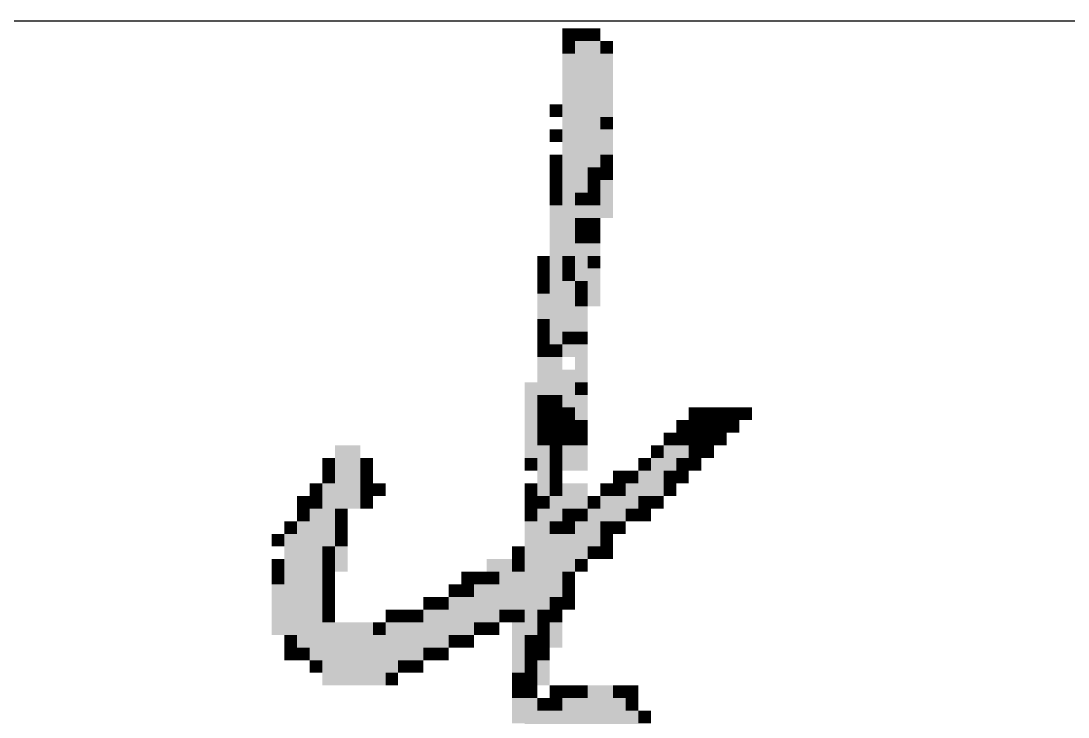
# Model space of a CAD drawing. Extents: x 0 to 841, y 0 to 594.
# Drawn here: x 582.82 to 587.88, y 26.76 to 30.13 of the extents above; entities that cross this region are included whole.
import ezdxf

# ---------------------------------------------------------------- set-up
doc = ezdxf.new("R2010")
doc.units = 0
doc.header["$LTSCALE"] = 700
doc.header["$MEASUREMENT"] = 0
doc.layers.add('BORD', color=7, linetype='CONTINUOUS')

msp = doc.modelspace()

# ---------------------------------------------------------------- linework, layer by layer
at = {"layer": 'BORD'}
msp.add_line((30, 30.132), (598, 30.132), dxfattribs=at)
for points in [[(585.4395, 30.096), (585.5006, 30.096), (585.4395, 30.0349), (585.5006, 30.0349)], [(585.5006, 30.096), (585.5617, 30.096), (585.5006, 30.0349), (585.5617, 30.0349)], [(585.5617, 30.096), (585.6229, 30.096), (585.5617, 30.0349), (585.6229, 30.0349)], [(585.4395, 30.0349), (585.5006, 30.0349), (585.4395, 29.9737), (585.5006, 29.9737)], [(585.5006, 30.0349), (585.6229, 30.0349), (585.5006, 29.5459), (585.6229, 29.5459)], [(585.6229, 30.0349), (585.684, 30.0349), (585.6229, 29.9737), (585.684, 29.9737)], [(585.4395, 29.9737), (585.5006, 29.9737), (585.4395, 29.7292), (585.5006, 29.7292)], [(585.6229, 29.9737), (585.684, 29.9737), (585.6229, 29.7904), (585.684, 29.7904)], [(585.6229, 29.7904), (585.684, 29.7904), (585.6229, 29.6681), (585.684, 29.6681)], [(585.3784, 29.7292), (585.4395, 29.7292), (585.3784, 29.6681), (585.4395, 29.6681)], [(585.4395, 29.7292), (585.5006, 29.7292), (585.4395, 28.9957), (585.5006, 28.9957)], [(585.6229, 29.6681), (585.684, 29.6681), (585.6229, 29.607), (585.684, 29.607)], [(585.3784, 29.607), (585.4395, 29.607), (585.3784, 29.5459), (585.4395, 29.5459)], [(585.6229, 29.607), (585.684, 29.607), (585.6229, 29.4847), (585.684, 29.4847)], [(585.5006, 29.5459), (585.5617, 29.5459), (585.5006, 29.3014), (585.5617, 29.3014)], [(585.5617, 29.5459), (585.6229, 29.5459), (585.5617, 29.4236), (585.6229, 29.4236)], [(585.3784, 29.4847), (585.4395, 29.4847), (585.3784, 29.4236), (585.4395, 29.4236)], [(585.6229, 29.4847), (585.684, 29.4847), (585.6229, 29.4236), (585.684, 29.4236)], [(585.3784, 29.4236), (585.4395, 29.4236), (585.3784, 29.3625), (585.4395, 29.3625)], [(585.5617, 29.4236), (585.6229, 29.4236), (585.5617, 29.3625), (585.6229, 29.3625)], [(585.6229, 29.4236), (585.684, 29.4236), (585.6229, 29.3625), (585.684, 29.3625)], [(585.3784, 29.3625), (585.4395, 29.3625), (585.3784, 29.3014), (585.4395, 29.3014)], [(585.5617, 29.3625), (585.6229, 29.3625), (585.5617, 29.3014), (585.6229, 29.3014)], [(585.6229, 29.3625), (585.684, 29.3625), (585.6229, 29.1791), (585.684, 29.1791)], [(585.3784, 29.3014), (585.4395, 29.3014), (585.3784, 29.2402), (585.4395, 29.2402)], [(585.5006, 29.3014), (585.5617, 29.3014), (585.5006, 29.2402), (585.5617, 29.2402)], [(585.5617, 29.3014), (585.6229, 29.3014), (585.5617, 29.2402), (585.6229, 29.2402)], [(585.3784, 29.2402), (585.4395, 29.2402), (585.3784, 29.118), (585.4395, 29.118)], [(585.5006, 29.2402), (585.6229, 29.2402), (585.5006, 29.1791), (585.6229, 29.1791)], [(585.5006, 29.1791), (585.5617, 29.1791), (585.5006, 29.118), (585.5617, 29.118)], [(585.5617, 29.1791), (585.6229, 29.1791), (585.5617, 29.118), (585.6229, 29.118)], [(585.3784, 29.118), (585.4395, 29.118), (585.3784, 28.5678), (585.4395, 28.5678)], [(585.5006, 29.118), (585.5617, 29.118), (585.5006, 29.0568), (585.5617, 29.0568)], [(585.5617, 29.118), (585.6229, 29.118), (585.5617, 29.0568), (585.6229, 29.0568)], [(585.5006, 29.0568), (585.6229, 29.0568), (585.5006, 28.9957), (585.6229, 28.9957)], [(585.3172, 28.9957), (585.3784, 28.9957), (585.3172, 28.9346), (585.3784, 28.9346)], [(585.4395, 28.9957), (585.5006, 28.9957), (585.4395, 28.9346), (585.5006, 28.9346)], [(585.5006, 28.9957), (585.5617, 28.9957), (585.5006, 28.8735), (585.5617, 28.8735)], [(585.5617, 28.9957), (585.6229, 28.9957), (585.5617, 28.9346), (585.6229, 28.9346)], [(585.3172, 28.9346), (585.3784, 28.9346), (585.3172, 28.8735), (585.3784, 28.8735)], [(585.4395, 28.9346), (585.5006, 28.9346), (585.4395, 28.8735), (585.5006, 28.8735)], [(585.5617, 28.9346), (585.6229, 28.9346), (585.5617, 28.7512), (585.6229, 28.7512)], [(585.3172, 28.8735), (585.3784, 28.8735), (585.3172, 28.8123), (585.3784, 28.8123)], [(585.4395, 28.8735), (585.5006, 28.8735), (585.4395, 28.7512), (585.5006, 28.7512)], [(585.5006, 28.8735), (585.5617, 28.8735), (585.5006, 28.8123), (585.5617, 28.8123)], [(585.3172, 28.8123), (585.3784, 28.8123), (585.3172, 28.6901), (585.3784, 28.6901)], [(585.5006, 28.8123), (585.5617, 28.8123), (585.5006, 28.7512), (585.5617, 28.7512)], [(585.4395, 28.7512), (585.5617, 28.7512), (585.4395, 28.629), (585.5617, 28.629)], [(585.3172, 28.6901), (585.3784, 28.6901), (585.3172, 28.629), (585.3784, 28.629)], [(585.3172, 28.629), (585.3784, 28.629), (585.3172, 28.5678), (585.3784, 28.5678)], [(585.4395, 28.629), (585.5006, 28.629), (585.4395, 28.5678), (585.5006, 28.5678)], [(585.5006, 28.629), (585.5617, 28.629), (585.5006, 28.5678), (585.5617, 28.5678)], [(585.3172, 28.5678), (585.3784, 28.5678), (585.3172, 28.5067), (585.3784, 28.5067)], [(585.3784, 28.5678), (585.4395, 28.5678), (585.3784, 28.5067), (585.4395, 28.5067)], [(585.4395, 28.5678), (585.5617, 28.5678), (585.4395, 28.5067), (585.5617, 28.5067)], [(585.3172, 28.5067), (585.4395, 28.5067), (585.3172, 28.4456), (585.4395, 28.4456)], [(585.5006, 28.5067), (585.5617, 28.5067), (585.5006, 28.3845), (585.5617, 28.3845)], [(585.3172, 28.4456), (585.4395, 28.4456), (585.3172, 28.3233), (585.4395, 28.3233)], [(585.4395, 28.4456), (585.5006, 28.4456), (585.4395, 28.2622), (585.5006, 28.2622)], [(585.2561, 28.3845), (585.3172, 28.3845), (585.2561, 28.2011), (585.3172, 28.2011)], [(585.5006, 28.3845), (585.5617, 28.3845), (585.5006, 28.3233), (585.5617, 28.3233)], [(585.3172, 28.3233), (585.3784, 28.3233), (585.3172, 28.2622), (585.3784, 28.2622)], [(585.3784, 28.3233), (585.4395, 28.3233), (585.3784, 28.2622), (585.4395, 28.2622)], [(585.5006, 28.3233), (585.5617, 28.3233), (585.5006, 28.2011), (585.5617, 28.2011)], [(585.3172, 28.2622), (585.3784, 28.2622), (585.3172, 28.2011), (585.3784, 28.2011)], [(585.3784, 28.2622), (585.4395, 28.2622), (585.3784, 28.2011), (585.4395, 28.2011)], [(585.4395, 28.2622), (585.5006, 28.2622), (585.4395, 28.2011), (585.5006, 28.2011)], [(586.0507, 28.2622), (586.1119, 28.2622), (586.0507, 28.2011), (586.1119, 28.2011)], [(586.1119, 28.2622), (586.173, 28.2622), (586.1119, 28.2011), (586.173, 28.2011)], [(586.173, 28.2622), (586.2341, 28.2622), (586.173, 28.2011), (586.2341, 28.2011)], [(586.2341, 28.2622), (586.2952, 28.2622), (586.2341, 28.2011), (586.2952, 28.2011)], [(586.2952, 28.2622), (586.3564, 28.2622), (586.2952, 28.2011), (586.3564, 28.2011)], [(585.2561, 28.2011), (585.3172, 28.2011), (585.2561, 28.0177), (585.3172, 28.0177)], [(585.3172, 28.2011), (585.3784, 28.2011), (585.3172, 28.14), (585.3784, 28.14)], [(585.3784, 28.2011), (585.4395, 28.2011), (585.3784, 28.14), (585.4395, 28.14)], [(585.4395, 28.2011), (585.5006, 28.2011), (585.4395, 28.14), (585.5006, 28.14)], [(585.5006, 28.2011), (585.5617, 28.2011), (585.5006, 28.14), (585.5617, 28.14)], [(585.9896, 28.2011), (586.0507, 28.2011), (585.9896, 28.14), (586.0507, 28.14)], [(586.0507, 28.2011), (586.1119, 28.2011), (586.0507, 28.14), (586.1119, 28.14)], [(586.1119, 28.2011), (586.173, 28.2011), (586.1119, 28.14), (586.173, 28.14)], [(586.173, 28.2011), (586.2341, 28.2011), (586.173, 28.14), (586.2341, 28.14)], [(586.2341, 28.2011), (586.2952, 28.2011), (586.2341, 28.14), (586.2952, 28.14)], [(585.3172, 28.14), (585.3784, 28.14), (585.3172, 28.0788), (585.3784, 28.0788)], [(585.3784, 28.14), (585.4395, 28.14), (585.3784, 28.0788), (585.4395, 28.0788)], [(585.4395, 28.14), (585.5006, 28.14), (585.4395, 28.0788), (585.5006, 28.0788)], [(585.5006, 28.14), (585.5617, 28.14), (585.5006, 28.0788), (585.5617, 28.0788)], [(585.9285, 28.14), (585.9896, 28.14), (585.9285, 28.0788), (585.9896, 28.0788)], [(585.9896, 28.14), (586.0507, 28.14), (585.9896, 28.0788), (586.0507, 28.0788)], [(586.0507, 28.14), (586.1119, 28.14), (586.0507, 28.0788), (586.1119, 28.0788)], [(586.1119, 28.14), (586.173, 28.14), (586.1119, 28.0788), (586.173, 28.0788)], [(586.173, 28.14), (586.2341, 28.14), (586.173, 28.0788), (586.2341, 28.0788)], [(584.3392, 28.0788), (584.4615, 28.0788), (584.3392, 28.0177), (584.4615, 28.0177)], [(585.3172, 28.0788), (585.3784, 28.0788), (585.3172, 27.8343), (585.3784, 27.8343)], [(585.3784, 28.0788), (585.4395, 28.0788), (585.3784, 28.0177), (585.4395, 28.0177)], [(585.4395, 28.0788), (585.5006, 28.0788), (585.4395, 27.9566), (585.5006, 27.9566)], [(585.5006, 28.0788), (585.5617, 28.0788), (585.5006, 27.9566), (585.5617, 27.9566)], [(585.8674, 28.0788), (585.9285, 28.0788), (585.8674, 28.0177), (585.9285, 28.0177)], [(585.9285, 28.0788), (586.0507, 28.0788), (585.9285, 28.0177), (586.0507, 28.0177)], [(586.0507, 28.0788), (586.1119, 28.0788), (586.0507, 28.0177), (586.1119, 28.0177)], [(586.1119, 28.0788), (586.173, 28.0788), (586.1119, 28.0177), (586.173, 28.0177)], [(584.2781, 28.0177), (584.3392, 28.0177), (584.2781, 27.9566), (584.3392, 27.9566)], [(584.3392, 28.0177), (584.4615, 28.0177), (584.3392, 27.7732), (584.4615, 27.7732)], [(584.4615, 28.0177), (584.5226, 28.0177), (584.4615, 27.9566), (584.5226, 27.9566)], [(585.2561, 28.0177), (585.3172, 28.0177), (585.2561, 27.9566), (585.3172, 27.9566)], [(585.3784, 28.0177), (585.4395, 28.0177), (585.3784, 27.9566), (585.4395, 27.9566)], [(585.8062, 28.0177), (585.8674, 28.0177), (585.8062, 27.9566), (585.8674, 27.9566)], [(585.8674, 28.0177), (585.9896, 28.0177), (585.8674, 27.9566), (585.9896, 27.9566)], [(585.9896, 28.0177), (586.0507, 28.0177), (585.9896, 27.9566), (586.0507, 27.9566)], [(586.0507, 28.0177), (586.1119, 28.0177), (586.0507, 27.9566), (586.1119, 27.9566)], [(584.2781, 27.9566), (584.3392, 27.9566), (584.2781, 27.8955), (584.3392, 27.8955)], [(584.4615, 27.9566), (584.5226, 27.9566), (584.4615, 27.8955), (584.5226, 27.8955)], [(585.3784, 27.9566), (585.4395, 27.9566), (585.3784, 27.8955), (585.4395, 27.8955)], [(585.684, 27.9566), (585.7451, 27.9566), (585.684, 27.8955), (585.7451, 27.8955)], [(585.7451, 27.9566), (585.8062, 27.9566), (585.7451, 27.8955), (585.8062, 27.8955)], [(585.8062, 27.9566), (585.9285, 27.9566), (585.8062, 27.8343), (585.9285, 27.8343)], [(585.9285, 27.9566), (585.9896, 27.9566), (585.9285, 27.8955), (585.9896, 27.8955)], [(585.9896, 27.9566), (586.0507, 27.9566), (585.9896, 27.8955), (586.0507, 27.8955)], [(584.217, 27.8955), (584.2781, 27.8955), (584.217, 27.8343), (584.2781, 27.8343)], [(584.2781, 27.8955), (584.3392, 27.8955), (584.2781, 27.5898), (584.3392, 27.5898)], [(584.4615, 27.8955), (584.5226, 27.8955), (584.4615, 27.8343), (584.5226, 27.8343)], [(584.5226, 27.8955), (584.5837, 27.8955), (584.5226, 27.8343), (584.5837, 27.8343)], [(585.2561, 27.8955), (585.3172, 27.8955), (585.2561, 27.8343), (585.3172, 27.8343)], [(585.3784, 27.8955), (585.4395, 27.8955), (585.3784, 27.8343), (585.4395, 27.8343)], [(585.4395, 27.8955), (585.5617, 27.8955), (585.4395, 27.7732), (585.5617, 27.7732)], [(585.6229, 27.8955), (585.684, 27.8955), (585.6229, 27.8343), (585.684, 27.8343)], [(585.684, 27.8955), (585.7451, 27.8955), (585.684, 27.8343), (585.7451, 27.8343)], [(585.7451, 27.8955), (585.8062, 27.8955), (585.7451, 27.7732), (585.8062, 27.7732)], [(585.9285, 27.8955), (585.9896, 27.8955), (585.9285, 27.8343), (585.9896, 27.8343)], [(584.1558, 27.8343), (584.217, 27.8343), (584.1558, 27.7732), (584.217, 27.7732)], [(584.217, 27.8343), (584.2781, 27.8343), (584.217, 27.7732), (584.2781, 27.7732)], [(584.4615, 27.8343), (584.5226, 27.8343), (584.4615, 27.7732), (584.5226, 27.7732)], [(585.2561, 27.8343), (585.3172, 27.8343), (585.2561, 27.7732), (585.3172, 27.7732)], [(585.3172, 27.8343), (585.3784, 27.8343), (585.3172, 27.7732), (585.3784, 27.7732)], [(585.3784, 27.8343), (585.4395, 27.8343), (585.3784, 27.7121), (585.4395, 27.7121)], [(585.5617, 27.8343), (585.6229, 27.8343), (585.5617, 27.7732), (585.6229, 27.7732)], [(585.6229, 27.8343), (585.7451, 27.8343), (585.6229, 27.7121), (585.7451, 27.7121)], [(585.8062, 27.8343), (585.8674, 27.8343), (585.8062, 27.7732), (585.8674, 27.7732)], [(585.8674, 27.8343), (585.9285, 27.8343), (585.8674, 27.7732), (585.9285, 27.7732)], [(584.1558, 27.7732), (584.217, 27.7732), (584.1558, 27.7121), (584.217, 27.7121)], [(584.217, 27.7732), (584.2781, 27.7732), (584.217, 27.0397), (584.2781, 27.0397)], [(584.3392, 27.7732), (584.4003, 27.7732), (584.3392, 27.7121), (584.4003, 27.7121)], [(585.2561, 27.7732), (585.3172, 27.7732), (585.2561, 27.7121), (585.3172, 27.7121)], [(585.3172, 27.7732), (585.3784, 27.7732), (585.3172, 27.2842), (585.3784, 27.2842)], [(585.4395, 27.7732), (585.5006, 27.7732), (585.4395, 27.7121), (585.5006, 27.7121)], [(585.5006, 27.7732), (585.5617, 27.7732), (585.5006, 27.7121), (585.5617, 27.7121)], [(585.5617, 27.7732), (585.6229, 27.7732), (585.5617, 27.5898), (585.6229, 27.5898)], [(585.7451, 27.7732), (585.8062, 27.7732), (585.7451, 27.7121), (585.8062, 27.7121)], [(585.8062, 27.7732), (585.8674, 27.7732), (585.8062, 27.7121), (585.8674, 27.7121)], [(584.0947, 27.7121), (584.1558, 27.7121), (584.0947, 27.6509), (584.1558, 27.6509)], [(584.1558, 27.7121), (584.217, 27.7121), (584.1558, 27.1008), (584.217, 27.1008)], [(584.3392, 27.7121), (584.4003, 27.7121), (584.3392, 27.6509), (584.4003, 27.6509)], [(585.2561, 27.7121), (585.3172, 27.7121), (585.2561, 27.5898), (585.3172, 27.5898)], [(585.3784, 27.7121), (585.4395, 27.7121), (585.3784, 27.6509), (585.4395, 27.6509)], [(585.4395, 27.7121), (585.5006, 27.7121), (585.4395, 27.6509), (585.5006, 27.6509)], [(585.5006, 27.7121), (585.5617, 27.7121), (585.5006, 27.5287), (585.5617, 27.5287)], [(585.6229, 27.7121), (585.684, 27.7121), (585.6229, 27.6509), (585.684, 27.6509)], [(585.684, 27.7121), (585.7451, 27.7121), (585.684, 27.6509), (585.7451, 27.6509)], [(584.0336, 27.6509), (584.0947, 27.6509), (584.0336, 27.5898), (584.0947, 27.5898)], [(584.0947, 27.6509), (584.1558, 27.6509), (584.0947, 27.1619), (584.1558, 27.1619)], [(584.3392, 27.6509), (584.4003, 27.6509), (584.3392, 27.5898), (584.4003, 27.5898)], [(585.3784, 27.6509), (585.5006, 27.6509), (585.3784, 27.4676), (585.5006, 27.4676)], [(585.6229, 27.6509), (585.684, 27.6509), (585.6229, 27.5898), (585.684, 27.5898)], [(584.2781, 27.5898), (584.3392, 27.5898), (584.2781, 27.5287), (584.3392, 27.5287)], [(584.3392, 27.5898), (584.4003, 27.5898), (584.3392, 27.4676), (584.4003, 27.4676)], [(585.195, 27.5898), (585.2561, 27.5898), (585.195, 27.5287), (585.2561, 27.5287)], [(585.2561, 27.5898), (585.3172, 27.5898), (585.2561, 27.1619), (585.3172, 27.1619)], [(585.5617, 27.5898), (585.6229, 27.5898), (585.5617, 27.5287), (585.6229, 27.5287)], [(585.6229, 27.5898), (585.684, 27.5898), (585.6229, 27.5287), (585.684, 27.5287)], [(584.0336, 27.5287), (584.0947, 27.5287), (584.0336, 27.4676), (584.0947, 27.4676)], [(584.2781, 27.5287), (584.3392, 27.5287), (584.2781, 27.4676), (584.3392, 27.4676)], [(585.0727, 27.5287), (585.195, 27.5287), (585.0727, 27.4676), (585.195, 27.4676)], [(585.195, 27.5287), (585.2561, 27.5287), (585.195, 27.4676), (585.2561, 27.4676)], [(585.5006, 27.5287), (585.5617, 27.5287), (585.5006, 27.4676), (585.5617, 27.4676)], [(584.0336, 27.4676), (584.0947, 27.4676), (584.0336, 27.4064), (584.0947, 27.4064)], [(584.2781, 27.4676), (584.3392, 27.4676), (584.2781, 27.4064), (584.3392, 27.4064)], [(584.9505, 27.4676), (585.0116, 27.4676), (584.9505, 27.4064), (585.0116, 27.4064)], [(585.0116, 27.4676), (585.0727, 27.4676), (585.0116, 27.4064), (585.0727, 27.4064)], [(585.0727, 27.4676), (585.1338, 27.4676), (585.0727, 27.4064), (585.1338, 27.4064)], [(585.1338, 27.4676), (585.2561, 27.4676), (585.1338, 27.2842), (585.2561, 27.2842)], [(585.3784, 27.4676), (585.4395, 27.4676), (585.3784, 27.3453), (585.4395, 27.3453)], [(585.4395, 27.4676), (585.5006, 27.4676), (585.4395, 27.4064), (585.5006, 27.4064)], [(584.0336, 27.4064), (584.0947, 27.4064), (584.0336, 27.2842), (584.0947, 27.2842)], [(584.2781, 27.4064), (584.3392, 27.4064), (584.2781, 27.3453), (584.3392, 27.3453)], [(584.8893, 27.4064), (584.9505, 27.4064), (584.8893, 27.3453), (584.9505, 27.3453)], [(584.9505, 27.4064), (585.0116, 27.4064), (584.9505, 27.3453), (585.0116, 27.3453)], [(585.0116, 27.4064), (585.1338, 27.4064), (585.0116, 27.2231), (585.1338, 27.2231)], [(585.4395, 27.4064), (585.5006, 27.4064), (585.4395, 27.3453), (585.5006, 27.3453)], [(584.2781, 27.3453), (584.3392, 27.3453), (584.2781, 27.2842), (584.3392, 27.2842)], [(584.7671, 27.3453), (584.8282, 27.3453), (584.7671, 27.2842), (584.8282, 27.2842)], [(584.8282, 27.3453), (584.8893, 27.3453), (584.8282, 27.2842), (584.8893, 27.2842)], [(584.8893, 27.3453), (585.0116, 27.3453), (584.8893, 27.1619), (585.0116, 27.1619)], [(585.3784, 27.3453), (585.4395, 27.3453), (585.3784, 27.2842), (585.4395, 27.2842)], [(585.4395, 27.3453), (585.5006, 27.3453), (585.4395, 27.2842), (585.5006, 27.2842)], [(584.0336, 27.2842), (584.0947, 27.2842), (584.0336, 27.1619), (584.0947, 27.1619)], [(584.2781, 27.2842), (584.3392, 27.2842), (584.2781, 27.2231), (584.3392, 27.2231)], [(584.5837, 27.2842), (584.6448, 27.2842), (584.5837, 27.2231), (584.6448, 27.2231)], [(584.6448, 27.2842), (584.706, 27.2842), (584.6448, 27.2231), (584.706, 27.2231)], [(584.706, 27.2842), (584.7671, 27.2842), (584.706, 27.2231), (584.7671, 27.2231)], [(584.7671, 27.2842), (584.8893, 27.2842), (584.7671, 27.1008), (584.8893, 27.1008)], [(585.1338, 27.2842), (585.195, 27.2842), (585.1338, 27.2231), (585.195, 27.2231)], [(585.195, 27.2842), (585.2561, 27.2842), (585.195, 27.2231), (585.2561, 27.2231)], [(585.3172, 27.2842), (585.3784, 27.2842), (585.3172, 27.2231), (585.3784, 27.2231)], [(585.3784, 27.2842), (585.4395, 27.2842), (585.3784, 27.2231), (585.4395, 27.2231)], [(584.2781, 27.2231), (584.3392, 27.2231), (584.2781, 27.0397), (584.3392, 27.0397)], [(584.3392, 27.2231), (584.5226, 27.2231), (584.3392, 27.1619), (584.5226, 27.1619)], [(584.5226, 27.2231), (584.5837, 27.2231), (584.5226, 27.1619), (584.5837, 27.1619)], [(584.5837, 27.2231), (584.7671, 27.2231), (584.5837, 27.0397), (584.7671, 27.0397)], [(585.0116, 27.2231), (585.0727, 27.2231), (585.0116, 27.1619), (585.0727, 27.1619)], [(585.0727, 27.2231), (585.1338, 27.2231), (585.0727, 27.1619), (585.1338, 27.1619)], [(585.195, 27.2231), (585.2561, 27.2231), (585.195, 26.9786), (585.2561, 26.9786)], [(585.3172, 27.2231), (585.3784, 27.2231), (585.3172, 27.1619), (585.3784, 27.1619)], [(585.3784, 27.2231), (585.4395, 27.2231), (585.3784, 27.1008), (585.4395, 27.1008)], [(584.0947, 27.1619), (584.1558, 27.1619), (584.0947, 27.1008), (584.1558, 27.1008)], [(584.3392, 27.1619), (584.5837, 27.1619), (584.3392, 27.0397), (584.5837, 27.0397)], [(584.8893, 27.1619), (584.9505, 27.1619), (584.8893, 27.1008), (584.9505, 27.1008)], [(584.9505, 27.1619), (585.0116, 27.1619), (584.9505, 27.1008), (585.0116, 27.1008)], [(585.2561, 27.1619), (585.3172, 27.1619), (585.2561, 27.1008), (585.3172, 27.1008)], [(585.3172, 27.1619), (585.3784, 27.1619), (585.3172, 27.1008), (585.3784, 27.1008)], [(584.0947, 27.1008), (584.1558, 27.1008), (584.0947, 27.0397), (584.1558, 27.0397)], [(584.1558, 27.1008), (584.217, 27.1008), (584.1558, 27.0397), (584.217, 27.0397)], [(584.7671, 27.1008), (584.8282, 27.1008), (584.7671, 27.0397), (584.8282, 27.0397)], [(584.8282, 27.1008), (584.8893, 27.1008), (584.8282, 27.0397), (584.8893, 27.0397)], [(585.2561, 27.1008), (585.3172, 27.1008), (585.2561, 27.0397), (585.3172, 27.0397)], [(585.3172, 27.1008), (585.3784, 27.1008), (585.3172, 27.0397), (585.3784, 27.0397)], [(584.217, 27.0397), (584.2781, 27.0397), (584.217, 26.9786), (584.2781, 26.9786)], [(584.2781, 27.0397), (584.4003, 27.0397), (584.2781, 26.9786), (584.4003, 26.9786)], [(584.4003, 27.0397), (584.6448, 27.0397), (584.4003, 26.9786), (584.6448, 26.9786)], [(584.6448, 27.0397), (584.706, 27.0397), (584.6448, 26.9786), (584.706, 26.9786)], [(584.706, 27.0397), (584.7671, 27.0397), (584.706, 26.9786), (584.7671, 26.9786)], [(585.2561, 27.0397), (585.3172, 27.0397), (585.2561, 26.9786), (585.3172, 26.9786)], [(585.3172, 27.0397), (585.3784, 27.0397), (585.3172, 26.9174), (585.3784, 26.9174)], [(584.2781, 26.9786), (584.4003, 26.9786), (584.2781, 26.9174), (584.4003, 26.9174)], [(584.4003, 26.9786), (584.5837, 26.9786), (584.4003, 26.9174), (584.5837, 26.9174)], [(584.5837, 26.9786), (584.6448, 26.9786), (584.5837, 26.9174), (584.6448, 26.9174)], [(585.195, 26.9786), (585.2561, 26.9786), (585.195, 26.9174), (585.2561, 26.9174)], [(585.2561, 26.9786), (585.3172, 26.9786), (585.2561, 26.9174), (585.3172, 26.9174)], [(585.195, 26.9174), (585.2561, 26.9174), (585.195, 26.8563), (585.2561, 26.8563)], [(585.2561, 26.9174), (585.3172, 26.9174), (585.2561, 26.8563), (585.3172, 26.8563)], [(585.3784, 26.9174), (585.4395, 26.9174), (585.3784, 26.8563), (585.4395, 26.8563)], [(585.4395, 26.9174), (585.5006, 26.9174), (585.4395, 26.8563), (585.5006, 26.8563)], [(585.5006, 26.9174), (585.5617, 26.9174), (585.5006, 26.8563), (585.5617, 26.8563)], [(585.5617, 26.9174), (585.684, 26.9174), (585.5617, 26.8563), (585.684, 26.8563)], [(585.684, 26.9174), (585.7451, 26.9174), (585.684, 26.8563), (585.7451, 26.8563)], [(585.7451, 26.9174), (585.8062, 26.9174), (585.7451, 26.8563), (585.8062, 26.8563)], [(585.195, 26.8563), (585.2561, 26.8563), (585.195, 26.7341), (585.2561, 26.7341)], [(585.2561, 26.8563), (585.3172, 26.8563), (585.2561, 26.5507), (585.3172, 26.5507)], [(585.3172, 26.8563), (585.3784, 26.8563), (585.3172, 26.7952), (585.3784, 26.7952)], [(585.3784, 26.8563), (585.4395, 26.8563), (585.3784, 26.7952), (585.4395, 26.7952)], [(585.4395, 26.8563), (585.7451, 26.8563), (585.4395, 26.6729), (585.7451, 26.6729)], [(585.7451, 26.8563), (585.8062, 26.8563), (585.7451, 26.7952), (585.8062, 26.7952)], [(585.3172, 26.7952), (585.4395, 26.7952), (585.3172, 26.6118), (585.4395, 26.6118)], [(585.7451, 26.7952), (585.8062, 26.7952), (585.7451, 26.3673), (585.8062, 26.3673)], [(585.8062, 26.7952), (585.8674, 26.7952), (585.8062, 26.7341), (585.8674, 26.7341)]]:
    msp.add_solid(points, dxfattribs=at)

doc.saveas('drawing.dxf')
